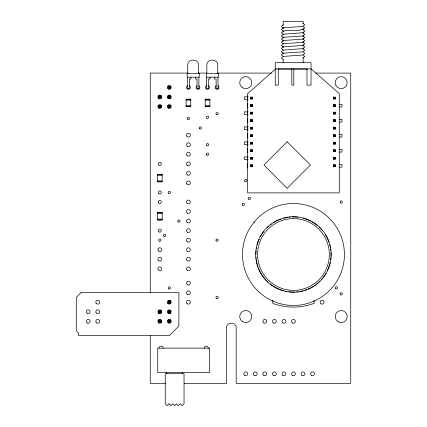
<?xml version="1.0" encoding="UTF-8"?>
<svg xmlns="http://www.w3.org/2000/svg" width="427" height="427" viewBox="0 0 427 427"><rect width="100%" height="100%" fill="white"/><g stroke="black" fill="none" stroke-linecap="round" stroke-linejoin="round"><path stroke-width="0.64" d="M158.598 98.162L159.202 97.559L160.403 97.559L161.006 98.162L158.598 98.162L158.598 95.755L161.006 95.755L161.006 98.162M160.403 97.559L160.403 96.358L161.006 95.755M168.147 88.613L168.745 88.01L168.745 86.809L168.147 86.206L170.549 86.206L170.549 88.613L168.147 88.613L168.147 86.206M170.549 88.613L169.951 88.01L169.951 86.809L170.549 86.206M158.598 107.705L159.202 107.108L160.403 107.108L161.006 107.705L161.006 105.304L158.598 105.304L158.598 107.705L161.006 107.705M160.403 107.108L160.403 105.901L161.006 105.304M168.147 98.162L168.745 97.559L169.951 97.559L170.549 98.162L170.549 95.755L168.147 95.755L168.147 98.162L170.549 98.162M169.951 97.559L169.951 96.358L170.549 95.755M168.147 107.705L168.745 107.108L169.951 107.108L170.549 107.705L168.147 107.705L168.147 105.304L170.549 105.304L170.549 107.705M169.951 107.108L169.951 105.901L170.549 105.304M250.548 99.053L250.932 98.669L252.074 98.669L252.458 99.053L250.548 99.053L250.548 97.142L252.458 97.142L252.458 99.053M252.074 98.669L252.074 97.521L252.458 97.142M250.548 106.569L250.932 106.184L252.074 106.184L252.458 106.569L250.548 106.569L250.548 104.658L252.458 104.658L252.458 106.569M252.074 106.184L252.074 105.042L252.458 104.658M250.548 114.084L250.932 113.705L252.074 113.705L252.458 114.084L250.548 114.084L250.548 112.178L252.458 112.178L252.458 114.084M252.074 113.705L252.074 112.557L252.458 112.178M250.548 121.604L250.932 121.22L252.074 121.22L252.458 121.604L250.548 121.604L250.548 119.693L252.458 119.693L252.458 121.604M252.074 121.22L252.074 120.072L252.458 119.693M250.548 129.119L250.932 128.735L252.074 128.735L252.458 129.119L250.548 129.119L250.548 127.209L252.458 127.209L252.458 129.119M252.074 128.735L252.074 127.593L252.458 127.209M250.548 136.635L250.932 136.256L252.074 136.256L252.458 136.635L250.548 136.635L250.548 134.729L252.458 134.729L252.458 136.635M252.074 136.256L252.074 135.108L252.458 134.729M250.548 144.155L250.932 143.771L252.074 143.771L252.458 144.155L250.548 144.155L250.548 142.244L252.458 142.244L252.458 144.155M252.074 143.771L252.074 142.629L252.458 142.244M250.548 151.67L250.932 151.291L252.074 151.291L252.458 151.67L250.548 151.67L250.548 149.76L252.458 149.76L252.458 151.67M252.074 151.291L252.074 150.144L252.458 149.76M250.548 159.186L250.932 158.807L252.074 158.807L252.458 159.186L250.548 159.186L250.548 157.28L252.458 157.28L252.458 159.186M252.074 158.807L252.074 157.659L252.458 157.28M250.548 166.706L250.932 166.322L252.074 166.322L252.458 166.706L250.548 166.706L250.548 164.795L252.458 164.795L252.458 166.706M252.074 166.322L252.074 165.18L252.458 164.795M333.423 99.053L333.807 98.669L333.807 97.521L333.423 97.142L333.423 99.053L335.334 99.053L335.334 97.142L333.423 97.142M335.334 99.053L334.955 98.669L334.955 97.521L335.334 97.142M333.423 106.569L333.807 106.184L333.807 105.042L333.423 104.658L333.423 106.569L335.334 106.569L335.334 104.658L333.423 104.658M335.334 106.569L334.955 106.184L334.955 105.042L335.334 104.658M333.423 114.084L333.807 113.705L333.807 112.557L333.423 112.178L333.423 114.084L335.334 114.084L335.334 112.178L333.423 112.178M335.334 114.084L334.955 113.705L334.955 112.557L335.334 112.178M333.423 121.604L333.807 121.22L333.807 120.072L333.423 119.693L333.423 121.604L335.334 121.604L335.334 119.693L333.423 119.693M335.334 121.604L334.955 121.22L334.955 120.072L335.334 119.693M333.423 129.119L333.807 128.735L333.807 127.593L333.423 127.209L333.423 129.119L335.334 129.119L335.334 127.209L333.423 127.209M335.334 129.119L334.955 128.735L334.955 127.593L335.334 127.209M333.423 136.635L333.807 136.256L333.807 135.108L333.423 134.729L333.423 136.635L335.334 136.635L335.334 134.729L333.423 134.729M335.334 136.635L334.955 136.256L334.955 135.108L335.334 134.729M158.598 312.964L159.202 312.361L160.403 312.361L161.006 312.964L161.006 310.557L158.598 310.557L158.598 312.964L161.006 312.964M158.598 310.557L159.202 311.16L160.403 311.16L161.006 310.557M168.147 303.416L168.745 302.818L169.951 302.818L170.549 303.416L170.549 301.008L168.147 301.008L168.147 303.416L170.549 303.416M169.951 302.818L169.951 301.611L170.549 301.008M333.423 144.155L333.807 143.771L333.807 142.629L333.423 142.244L333.423 144.155L335.334 144.155L335.334 142.244L333.423 142.244M335.334 144.155L334.955 143.771L334.955 142.629L335.334 142.244M158.598 322.508L159.202 321.91L160.403 321.91L161.006 322.508L158.598 322.508L158.598 320.106L161.006 320.106L161.006 322.508M158.598 320.106L159.202 320.704L160.403 320.704L161.006 320.106M168.147 312.964L168.745 312.361L169.951 312.361L170.549 312.964L168.147 312.964L168.147 310.557L170.549 310.557L170.549 312.964M168.147 310.557L168.745 311.16L169.951 311.16L170.549 310.557M333.423 151.67L333.807 151.291L333.807 150.144L333.423 149.76L335.334 149.76L335.334 151.67L333.423 151.67L333.423 149.76M335.334 151.67L334.955 151.291L334.955 150.144L335.334 149.76M168.147 322.508L168.745 321.91L169.951 321.91L170.549 322.508L170.549 320.106L168.147 320.106L168.147 322.508L170.549 322.508M168.147 320.106L168.745 320.704L169.951 320.704L170.549 320.106M333.423 159.186L333.807 158.807L333.807 157.659L333.423 157.28L335.334 157.28L335.334 159.186L333.423 159.186L333.423 157.28M335.334 159.186L334.955 158.807L334.955 157.659L335.334 157.28M333.423 166.706L333.807 166.322L333.807 165.18L333.423 164.795L333.423 166.706L335.334 166.706L335.334 164.795L333.423 164.795M335.334 166.706L334.955 166.322L334.955 165.18L335.334 164.795M283.208 24.739L281.404 26.33L283.357 28.006M283.357 34.357L281.404 32.682C287.707 27.275 298.484 33.322 304.787 27.915L302.983 26.33L304.787 24.739L302.983 23.154M302.983 58.083L304.787 56.492L302.983 54.907L304.787 53.316L302.983 51.731L304.787 50.146L302.983 48.555L304.787 46.97L302.983 45.379L304.787 43.794L302.983 42.204L304.787 40.618L302.983 39.028L304.787 37.443L302.983 35.857L304.787 34.267L302.983 32.682L304.787 31.091L302.983 29.506M275.564 69.078L247.639 93.625L247.639 192.887L339.273 192.887L339.273 93.625L311.347 69.078M302.834 26.415L283.357 27.83L281.404 29.506L283.357 31.182M302.834 32.767L283.357 34.181L281.404 35.857L283.357 37.533M302.834 35.943L283.357 37.352L281.404 39.028L283.357 40.704M302.834 39.119L283.357 40.528L281.404 42.204L283.357 43.88M302.834 42.294L283.357 43.703L281.404 45.379L283.357 47.055M302.834 45.47L283.357 46.879L281.404 48.555L283.357 50.231M302.834 48.646L283.357 50.055L281.404 51.731L283.357 53.407M302.834 51.822L283.357 53.231L281.404 54.907L283.357 56.583M302.834 54.992L283.357 56.407L281.404 58.083L283.208 59.668M275.255 68.896L311.037 68.896M278.217 69.078L292.132 69.078M293.456 69.078L307.371 69.078M188.222 73.092L150.256 73.092L150.256 292.81M198.208 73.092L206.871 73.092M217.524 73.092L271.476 73.092M315.436 73.092L350.738 73.092L350.738 383.361L236.174 383.361L236.174 326.079L233.788 323.693L229.016 323.693L226.63 326.079L226.63 383.361L184.122 383.361M168.745 86.809L169.951 86.809M168.745 88.01L169.951 88.01M158.598 95.755L159.202 96.358L160.403 96.358M168.147 95.755L168.745 96.358L169.951 96.358M248.039 96.828L244.281 96.828L244.281 99.459L248.039 99.459M250.548 97.142L250.932 97.521L252.074 97.521M333.807 97.521L334.955 97.521M333.807 98.669L334.955 98.669M186.097 99.395L190.789 99.395M205.19 99.395L209.881 99.395M186.097 100.099L190.789 100.099M205.19 100.099L209.881 100.099M339.502 104.343L342.006 104.343L342.006 106.974L339.502 106.974M250.548 104.658L250.932 105.042L252.074 105.042M333.807 105.042L334.955 105.042M186.097 105.752L190.789 105.752M205.19 105.752L209.881 105.752M158.598 105.304L159.202 105.901L160.403 105.901M168.147 105.304L168.745 105.901L169.951 105.901M333.807 106.184L334.955 106.184M186.097 106.456L190.789 106.456M205.19 106.456L209.881 106.456M248.039 111.858L244.281 111.858L244.281 114.489L248.039 114.489M250.548 112.178L250.932 112.557L252.074 112.557M333.807 112.557L334.955 112.557M333.807 113.705L334.955 113.705M339.502 119.379L342.006 119.379L342.006 122.01L339.502 122.01M250.548 119.693L250.932 120.072L252.074 120.072M333.807 120.072L334.955 120.072M333.807 121.22L334.955 121.22M248.039 126.894L244.281 126.894L244.281 129.525L248.039 129.525M250.548 127.209L250.932 127.593L252.074 127.593M333.807 127.593L334.955 127.593M333.807 128.735L334.955 128.735M339.502 134.414L342.006 134.414L342.006 137.04L339.502 137.04M250.548 134.729L250.932 135.108L252.074 135.108M333.807 135.108L334.955 135.108M333.807 136.256L334.955 136.256M248.039 141.929L244.281 141.929L244.281 144.561L248.039 144.561M250.548 142.244L250.932 142.629L252.074 142.629M333.807 142.629L334.955 142.629M333.807 143.771L334.955 143.771M339.502 149.445L342.006 149.445L342.006 152.076L339.502 152.076M250.548 149.76L250.932 150.144L252.074 150.144M333.807 150.144L334.955 150.144M333.807 151.291L334.955 151.291M248.039 156.965L244.281 156.965L244.281 159.597L248.039 159.597M250.548 157.28L250.932 157.659L252.074 157.659M333.807 157.659L334.955 157.659M333.807 158.807L334.955 158.807M339.502 164.48L342.006 164.48L342.006 167.112L339.502 167.112M250.548 164.795L250.932 165.18L252.074 165.18M333.807 165.18L334.955 165.18M333.807 166.322L334.955 166.322M157.456 174.574L162.148 174.574M157.456 175.283L162.148 175.283M157.456 180.931L162.148 180.931M157.456 181.635L162.148 181.635M157.456 212.763L162.148 212.763M157.456 213.468L162.148 213.468M157.456 219.115L162.148 219.115M157.456 219.825L162.148 219.825M168.147 301.008L168.745 301.611L169.951 301.611M165.527 383.361L150.256 383.361L150.256 335.425M314.128 300.101L314.128 303.341A58.729 58.729 0 0 1 272.784 303.341L272.784 300.101M306.986 68.896L306.986 85.138L311.037 85.138L311.037 62.694L275.255 62.694L275.255 85.138L278.26 85.138L278.26 68.896M303.138 24.019L303.138 21.35L283.154 21.35L283.154 25.353M303.138 28.684L303.138 30.018M303.138 32.02L303.138 33.354M303.138 35.356L303.138 36.69M303.138 38.019L303.138 39.353M303.138 41.355L303.138 42.689M303.138 44.691L303.138 46.025M303.138 48.021L303.138 49.356M303.138 57.362L303.138 62.694M293.808 68.896L293.808 85.138L291.828 85.138L291.828 68.896M283.154 27.349L283.154 28.684M283.154 30.685L283.154 32.02M283.154 36.69L283.154 38.019M283.154 40.021L283.154 41.355M283.154 46.025L283.154 47.36M283.154 52.692L283.154 54.026M283.154 59.358L283.154 62.694M250.932 97.521L250.932 98.669M250.932 105.042L250.932 106.184M250.932 112.557L250.932 113.705M250.932 120.072L250.932 121.22M250.932 127.593L250.932 128.735M250.932 135.108L250.932 136.256M250.932 142.629L250.932 143.771M250.932 150.144L250.932 151.291M250.932 157.659L250.932 158.807M250.932 165.18L250.932 166.322M247.745 95.888L247.745 100.398M247.745 103.403L247.745 107.914M247.745 110.919L247.745 115.429M247.745 118.439L247.745 122.949M247.745 125.954L247.745 130.465M247.745 133.47L247.745 137.98M247.745 140.99L247.745 145.5M247.745 148.505L247.745 153.015M247.745 156.026L247.745 160.536M247.745 163.541L247.745 168.051M218 77.186L218 88.522L216.121 88.522L216.121 79.032L214.557 79.032L214.557 77.186M217.738 73.428L217.738 65.347C218.053 58.323 206.519 58.323 206.833 65.347L206.833 73.428M210.015 77.186L210.015 79.032L208.451 79.032L208.451 88.522L206.572 88.522L206.572 77.186M198.907 77.186L198.907 88.522L197.028 88.522L197.028 79.032L195.465 79.032L195.465 77.186M198.64 73.428L198.64 65.347C198.961 58.323 187.421 58.323 187.741 65.347L187.741 73.428M190.922 77.186L190.922 79.032L189.358 79.032L189.358 88.522L187.48 88.522L187.48 77.186M182.542 372.499L182.542 373.7M169.951 311.16L169.951 312.361M169.951 320.704L169.951 321.91M168.745 96.358L168.745 97.559M168.745 105.901L168.745 107.108M168.745 301.611L168.745 302.818M168.745 311.16L168.745 312.361M168.745 320.704L168.745 321.91M166.754 372.574L166.754 373.7M160.403 311.16L160.403 312.361M160.403 320.704L160.403 321.91M159.202 96.358L159.202 97.559M159.202 105.901L159.202 107.108M159.202 311.16L159.202 312.361M159.202 320.704L159.202 321.91M254.278 222.878A1.148 1.148 0 0 1 254.695 222.462M208.488 85.758A1.911 1.911 0 0 1 208.995 88.64A1.911 1.911 0 0 1 206.07 88.64A1.911 1.911 0 0 1 206.583 85.758M218.037 85.758A1.911 1.911 0 0 1 218.544 88.64A1.911 1.911 0 0 1 215.619 88.64A1.911 1.911 0 0 1 216.126 85.758M189.396 85.758A1.911 1.911 0 0 1 189.903 88.64A1.911 1.911 0 0 1 186.978 88.64A1.911 1.911 0 0 1 187.485 85.758M198.945 85.758A1.911 1.911 0 0 1 199.452 88.64A1.911 1.911 0 0 1 196.527 88.64A1.911 1.911 0 0 1 197.034 85.758M204.154 348.144A2.066 2.066 0 0 1 206.22 346.078A2.066 2.066 0 0 1 208.285 348.144M159.047 348.144A2.066 2.066 0 0 1 161.118 346.078A2.066 2.066 0 0 1 163.183 348.144M330.84 257.743A37.523 37.523 0 0 1 330.615 259.701M330.156 262.29A37.523 37.523 0 0 1 327.178 270.937M325.956 273.243A37.523 37.523 0 0 1 323.426 277.059M322.615 278.1A37.523 37.523 0 0 1 321.334 279.594M319.988 281.014A37.523 37.523 0 0 1 319.054 281.916M318.083 282.791A37.523 37.523 0 0 1 316.562 284.046M315.51 284.841A37.523 37.523 0 0 1 314.432 285.594M313.333 286.309A37.523 37.523 0 0 1 308.118 289.02M306.901 289.511A37.523 37.523 0 0 1 305.043 290.173M303.17 290.723A37.523 37.523 0 0 1 299.332 291.54M298.03 291.726A37.523 37.523 0 0 1 296.717 291.86M294.758 291.983A37.523 37.523 0 0 1 288.887 291.726M286.933 291.433A37.523 37.523 0 0 1 285.642 291.182M283.747 290.723A37.523 37.523 0 0 1 270.355 284.046M267.857 281.916A37.523 37.523 0 0 1 258.42 267.921M257.972 266.688A37.523 37.523 0 0 1 257.385 264.815M257.209 264.19A37.523 37.523 0 0 1 256.296 259.701M256.136 258.399A37.523 37.523 0 0 1 256.024 257.086M255.933 254.481A37.523 37.523 0 0 1 256.136 250.564M256.397 248.605A37.523 37.523 0 0 1 256.622 247.308M257.209 244.767A37.523 37.523 0 0 1 259.178 239.211M260.331 236.857A37.523 37.523 0 0 1 263.886 231.375M266.923 227.949A37.523 37.523 0 0 1 268.829 226.166M270.355 224.912A37.523 37.523 0 0 1 271.407 224.116M273.029 223.006A37.523 37.523 0 0 1 280.63 219.216M283.747 218.234A37.523 37.523 0 0 1 287.579 217.418M288.887 217.236A37.523 37.523 0 0 1 290.195 217.097M292.159 216.98A37.523 37.523 0 0 1 298.03 217.236M303.17 218.234A37.523 37.523 0 0 1 311.08 221.351M312.217 221.981A37.523 37.523 0 0 1 317.074 225.323M319.054 227.041A37.523 37.523 0 0 1 322.615 230.863M325.283 234.604A37.523 37.523 0 0 1 328.939 242.274M329.703 244.767A37.523 37.523 0 0 1 330.407 247.954M330.615 249.256A37.523 37.523 0 0 1 330.776 250.564M330.93 252.528A37.523 37.523 0 0 1 330.93 256.435M287.131 141.759L263.955 165.014L287.131 188.35L310.466 165.014L287.131 141.759M81.034 292.666L76.262 297.443L76.262 330.856L78.648 333.241L78.648 335.627L169.343 335.627L178.892 326.079L178.892 292.666L81.034 292.666M169.012 403.771L167.128 405.65L165.249 403.771L165.249 373.7L184.042 373.7L184.042 403.771L182.164 405.65L180.285 403.771L178.406 405.65L176.527 403.771L174.648 405.65L172.77 403.771L170.891 405.65L169.012 403.771M199.201 73.428L187.181 73.428L187.181 77.186L199.201 77.186L199.201 73.428M218.293 73.428L206.278 73.428L206.278 77.186L218.293 77.186L218.293 73.428M190.789 99.16L186.097 99.16L186.097 106.691L190.789 106.691L190.789 99.16M209.881 99.16L205.19 99.16L205.19 106.691L209.881 106.691L209.881 99.16M162.148 174.339L157.456 174.339L157.456 181.87L162.148 181.87L162.148 174.339M162.148 212.529L157.456 212.529L157.456 220.06L162.148 220.06L162.148 212.529M209.604 348.144L157.734 348.144L157.734 372.574L209.604 372.574L209.604 348.144M338.184 321.744A6.015 6.015 0 0 0 347.204 316.535A6.015 6.015 0 0 0 338.184 311.326A6.015 6.015 0 0 0 338.184 321.744M242.717 321.744A6.015 6.015 0 0 0 251.738 316.535A6.015 6.015 0 0 0 242.717 311.326A6.015 6.015 0 0 0 242.717 321.744M242.717 87.845A6.015 6.015 0 0 0 251.738 82.635A6.015 6.015 0 0 0 242.717 77.431A6.015 6.015 0 0 0 242.717 87.845M335.985 85.646A6.015 6.015 0 0 0 346.398 85.646A6.015 6.015 0 0 0 341.189 76.625A6.015 6.015 0 0 0 335.985 85.646M216.089 240.732A1.148 1.148 0 0 0 218.074 240.732A1.148 1.148 0 0 0 217.081 239.013A1.148 1.148 0 0 0 216.089 240.732M216.51 114.655A1.148 1.148 0 0 0 218.229 113.662A1.148 1.148 0 0 0 216.51 112.669A1.148 1.148 0 0 0 216.51 114.655M216.51 298.436A1.148 1.148 0 0 0 218.229 297.443A1.148 1.148 0 0 0 216.51 296.45A1.148 1.148 0 0 0 216.51 298.436M335.846 288.887A1.148 1.148 0 0 0 337.565 287.894A1.148 1.148 0 0 0 335.846 286.901A1.148 1.148 0 0 0 335.846 288.887M340.618 202.964A1.148 1.148 0 0 0 342.337 201.971A1.148 1.148 0 0 0 340.618 200.978A1.148 1.148 0 0 0 340.618 202.964M340.618 294.854A1.148 1.148 0 0 0 342.337 293.861A1.148 1.148 0 0 0 340.618 292.869A1.148 1.148 0 0 0 340.618 294.854M244.73 181.064A1.148 1.148 0 0 0 246.715 181.064A1.148 1.148 0 0 0 245.722 179.345A1.148 1.148 0 0 0 244.73 181.064M206.54 154.809A1.148 1.148 0 0 0 208.525 154.809A1.148 1.148 0 0 0 207.533 153.09A1.148 1.148 0 0 0 206.54 154.809M168.777 193.42A1.148 1.148 0 0 0 170.496 192.428A1.148 1.148 0 0 0 168.777 191.435A1.148 1.148 0 0 0 168.777 193.42M164 236.377A1.148 1.148 0 0 0 165.719 235.384A1.148 1.148 0 0 0 164 234.391A1.148 1.148 0 0 0 164 236.377M177.904 221.64A1.148 1.148 0 0 0 179.89 221.64A1.148 1.148 0 0 0 178.897 219.921A1.148 1.148 0 0 0 177.904 221.64M242.344 204.933A1.148 1.148 0 0 0 244.329 204.933A1.148 1.148 0 0 0 243.337 203.215A1.148 1.148 0 0 0 242.344 204.933M248.311 198.966A1.148 1.148 0 0 0 250.297 198.966A1.148 1.148 0 0 0 249.304 197.242A1.148 1.148 0 0 0 248.311 198.966M168.777 288.887A1.148 1.148 0 0 0 170.496 287.894A1.148 1.148 0 0 0 168.777 286.901A1.148 1.148 0 0 0 168.777 288.887M159.228 241.154A1.148 1.148 0 0 0 160.947 240.161A1.148 1.148 0 0 0 159.228 239.168A1.148 1.148 0 0 0 159.228 241.154M206.962 118.236A1.148 1.148 0 0 0 208.68 117.244A1.148 1.148 0 0 0 206.962 116.251A1.148 1.148 0 0 0 206.962 118.236M206.54 145.265A1.148 1.148 0 0 0 208.525 145.265A1.148 1.148 0 0 0 207.533 143.547A1.148 1.148 0 0 0 206.54 145.265M199.382 128.559A1.148 1.148 0 0 0 201.368 128.559A1.148 1.148 0 0 0 200.375 126.84A1.148 1.148 0 0 0 199.382 128.559M187.869 119.432A1.148 1.148 0 0 0 189.588 118.439A1.148 1.148 0 0 0 187.869 117.446A1.148 1.148 0 0 0 187.869 119.432M158.15 97.911A1.911 1.911 0 0 0 161.454 97.911A1.911 1.911 0 0 0 159.799 95.05A1.911 1.911 0 0 0 158.15 97.911M158.844 108.159A1.911 1.911 0 0 0 161.71 106.504A1.911 1.911 0 0 0 158.844 104.85A1.911 1.911 0 0 0 158.844 108.159M168.393 108.159A1.911 1.911 0 0 0 171.259 106.504A1.911 1.911 0 0 0 168.393 104.85A1.911 1.911 0 0 0 168.393 108.159M167.694 97.911A1.911 1.911 0 0 0 171.003 97.911A1.911 1.911 0 0 0 169.348 95.05A1.911 1.911 0 0 0 167.694 97.911M168.393 89.062A1.911 1.911 0 0 0 171.259 87.412A1.911 1.911 0 0 0 168.393 85.758A1.911 1.911 0 0 0 168.393 89.062M158.844 313.413A1.911 1.911 0 0 0 161.71 311.758A1.911 1.911 0 0 0 158.844 310.109A1.911 1.911 0 0 0 158.844 313.413M158.844 322.961A1.911 1.911 0 0 0 161.71 321.307A1.911 1.911 0 0 0 158.844 319.652A1.911 1.911 0 0 0 158.844 322.961M168.393 322.961A1.911 1.911 0 0 0 171.259 321.307A1.911 1.911 0 0 0 168.393 319.652A1.911 1.911 0 0 0 168.393 322.961M168.393 313.413A1.911 1.911 0 0 0 171.259 311.758A1.911 1.911 0 0 0 168.393 310.109A1.911 1.911 0 0 0 168.393 313.413M167.688 303.17A1.911 1.911 0 0 0 170.997 303.17A1.911 1.911 0 0 0 169.343 300.304A1.911 1.911 0 0 0 167.688 303.17M321.141 303.869A1.911 1.911 0 0 0 324.008 302.215A1.911 1.911 0 0 0 321.141 300.56A1.911 1.911 0 0 0 321.141 303.869M311.598 375.466A1.911 1.911 0 0 0 314.459 373.817A1.911 1.911 0 0 0 311.598 372.163A1.911 1.911 0 0 0 311.598 375.466M302.049 375.466A1.911 1.911 0 0 0 304.91 373.817A1.911 1.911 0 0 0 302.049 372.163A1.911 1.911 0 0 0 302.049 375.466M292.5 375.466A1.911 1.911 0 0 0 295.367 373.817A1.911 1.911 0 0 0 292.5 372.163A1.911 1.911 0 0 0 292.5 375.466M282.957 375.466A1.911 1.911 0 0 0 285.818 373.817A1.911 1.911 0 0 0 282.957 372.163A1.911 1.911 0 0 0 282.957 375.466M273.408 375.466A1.911 1.911 0 0 0 276.274 373.817A1.911 1.911 0 0 0 273.408 372.163A1.911 1.911 0 0 0 273.408 375.466M263.859 375.466A1.911 1.911 0 0 0 266.726 373.817A1.911 1.911 0 0 0 263.859 372.163A1.911 1.911 0 0 0 263.859 375.466M254.316 375.466A1.911 1.911 0 0 0 257.177 373.817A1.911 1.911 0 0 0 254.316 372.163A1.911 1.911 0 0 0 254.316 375.466M244.767 375.466A1.911 1.911 0 0 0 247.633 373.817A1.911 1.911 0 0 0 244.767 372.163A1.911 1.911 0 0 0 244.767 375.466M158.15 269.752A1.911 1.911 0 0 0 161.454 269.752A1.911 1.911 0 0 0 159.799 266.891A1.911 1.911 0 0 0 158.15 269.752M158.844 260.908A1.911 1.911 0 0 0 161.71 259.253A1.911 1.911 0 0 0 158.844 257.598A1.911 1.911 0 0 0 158.844 260.908M158.15 250.66A1.911 1.911 0 0 0 161.454 250.66A1.911 1.911 0 0 0 159.799 247.799A1.911 1.911 0 0 0 158.15 250.66M292.5 322.961A1.911 1.911 0 0 0 295.367 321.307A1.911 1.911 0 0 0 292.5 319.652A1.911 1.911 0 0 0 292.5 322.961M282.957 322.961A1.911 1.911 0 0 0 285.818 321.307A1.911 1.911 0 0 0 282.957 319.652A1.911 1.911 0 0 0 282.957 322.961M273.408 322.961A1.911 1.911 0 0 0 276.274 321.307A1.911 1.911 0 0 0 273.408 319.652A1.911 1.911 0 0 0 273.408 322.961M263.859 322.961A1.911 1.911 0 0 0 266.726 321.307A1.911 1.911 0 0 0 263.859 319.652A1.911 1.911 0 0 0 263.859 322.961M159.036 193.746A1.527 1.527 0 0 0 161.326 192.428A1.527 1.527 0 0 0 159.036 191.104A1.527 1.527 0 0 0 159.036 193.746M159.036 165.105A1.527 1.527 0 0 0 161.326 163.787A1.527 1.527 0 0 0 159.036 162.463A1.527 1.527 0 0 0 159.036 165.105M159.036 231.936A1.527 1.527 0 0 0 161.326 230.612A1.527 1.527 0 0 0 159.036 229.294A1.527 1.527 0 0 0 159.036 231.936M158.481 202.734A1.527 1.527 0 0 0 161.123 202.734A1.527 1.527 0 0 0 159.799 200.444A1.527 1.527 0 0 0 158.481 202.734M186.786 241.116A1.911 1.911 0 0 0 190.095 241.116A1.911 1.911 0 0 0 188.44 238.25A1.911 1.911 0 0 0 186.786 241.116M187.485 232.267A1.911 1.911 0 0 0 190.351 230.612A1.911 1.911 0 0 0 187.485 228.957A1.911 1.911 0 0 0 187.485 232.267M187.485 284.772A1.911 1.911 0 0 0 190.351 283.122A1.911 1.911 0 0 0 187.485 281.468A1.911 1.911 0 0 0 187.485 284.772M186.786 183.834A1.911 1.911 0 0 0 190.095 183.834A1.911 1.911 0 0 0 188.44 180.968A1.911 1.911 0 0 0 186.786 183.834M187.485 174.985A1.911 1.911 0 0 0 190.351 173.33A1.911 1.911 0 0 0 187.485 171.681A1.911 1.911 0 0 0 187.485 174.985M187.485 165.441A1.911 1.911 0 0 0 190.351 163.787A1.911 1.911 0 0 0 187.485 162.132A1.911 1.911 0 0 0 187.485 165.441M186.786 155.193A1.911 1.911 0 0 0 190.095 155.193A1.911 1.911 0 0 0 188.44 152.327A1.911 1.911 0 0 0 186.786 155.193M187.485 146.344A1.911 1.911 0 0 0 190.351 144.689A1.911 1.911 0 0 0 187.485 143.04A1.911 1.911 0 0 0 187.485 146.344M186.786 136.101A1.911 1.911 0 0 0 190.095 136.101A1.911 1.911 0 0 0 188.44 133.235A1.911 1.911 0 0 0 186.786 136.101M186.786 303.17A1.911 1.911 0 0 0 190.095 303.17A1.911 1.911 0 0 0 188.44 300.304A1.911 1.911 0 0 0 186.786 303.17M186.786 222.019A1.911 1.911 0 0 0 190.095 222.019A1.911 1.911 0 0 0 188.44 219.158A1.911 1.911 0 0 0 186.786 222.019M187.485 213.174A1.911 1.911 0 0 0 190.351 211.52A1.911 1.911 0 0 0 187.485 209.865A1.911 1.911 0 0 0 187.485 213.174M186.786 260.208A1.911 1.911 0 0 0 190.095 260.208A1.911 1.911 0 0 0 188.44 257.342A1.911 1.911 0 0 0 186.786 260.208M186.786 269.752A1.911 1.911 0 0 0 190.095 269.752A1.911 1.911 0 0 0 188.44 266.891A1.911 1.911 0 0 0 186.786 269.752M187.485 251.359A1.911 1.911 0 0 0 190.351 249.704A1.911 1.911 0 0 0 187.485 248.055A1.911 1.911 0 0 0 187.485 251.359M187.485 294.32A1.911 1.911 0 0 0 190.351 292.666A1.911 1.911 0 0 0 187.485 291.011A1.911 1.911 0 0 0 187.485 294.32M186.786 202.926A1.911 1.911 0 0 0 190.095 202.926A1.911 1.911 0 0 0 188.44 200.066A1.911 1.911 0 0 0 186.786 202.926M87.241 313.413A1.911 1.911 0 0 0 90.108 311.758A1.911 1.911 0 0 0 87.241 310.109A1.911 1.911 0 0 0 87.241 313.413M87.241 322.961A1.911 1.911 0 0 0 90.108 321.307A1.911 1.911 0 0 0 87.241 319.652A1.911 1.911 0 0 0 87.241 322.961M96.091 322.262A1.911 1.911 0 0 0 99.395 322.262A1.911 1.911 0 0 0 97.746 319.396A1.911 1.911 0 0 0 96.091 322.262M96.091 312.713A1.911 1.911 0 0 0 99.395 312.713A1.911 1.911 0 0 0 97.746 309.853A1.911 1.911 0 0 0 96.091 312.713M96.091 303.17A1.911 1.911 0 0 0 99.395 303.17A1.911 1.911 0 0 0 97.746 300.304A1.911 1.911 0 0 0 96.091 303.17M269.133 280.838A35.868 35.868 0 0 0 328.448 262.365A35.868 35.868 0 0 0 282.786 220.236A35.868 35.868 0 0 0 269.133 280.838M267.857 282.226A37.752 37.752 0 0 0 330.29 262.776A37.752 37.752 0 0 0 282.226 218.432A37.752 37.752 0 0 0 267.857 282.226M258.895 291.94A50.968 50.968 0 0 0 343.18 265.679A50.968 50.968 0 0 0 278.297 205.819A50.968 50.968 0 0 0 258.895 291.94"/></g></svg>
